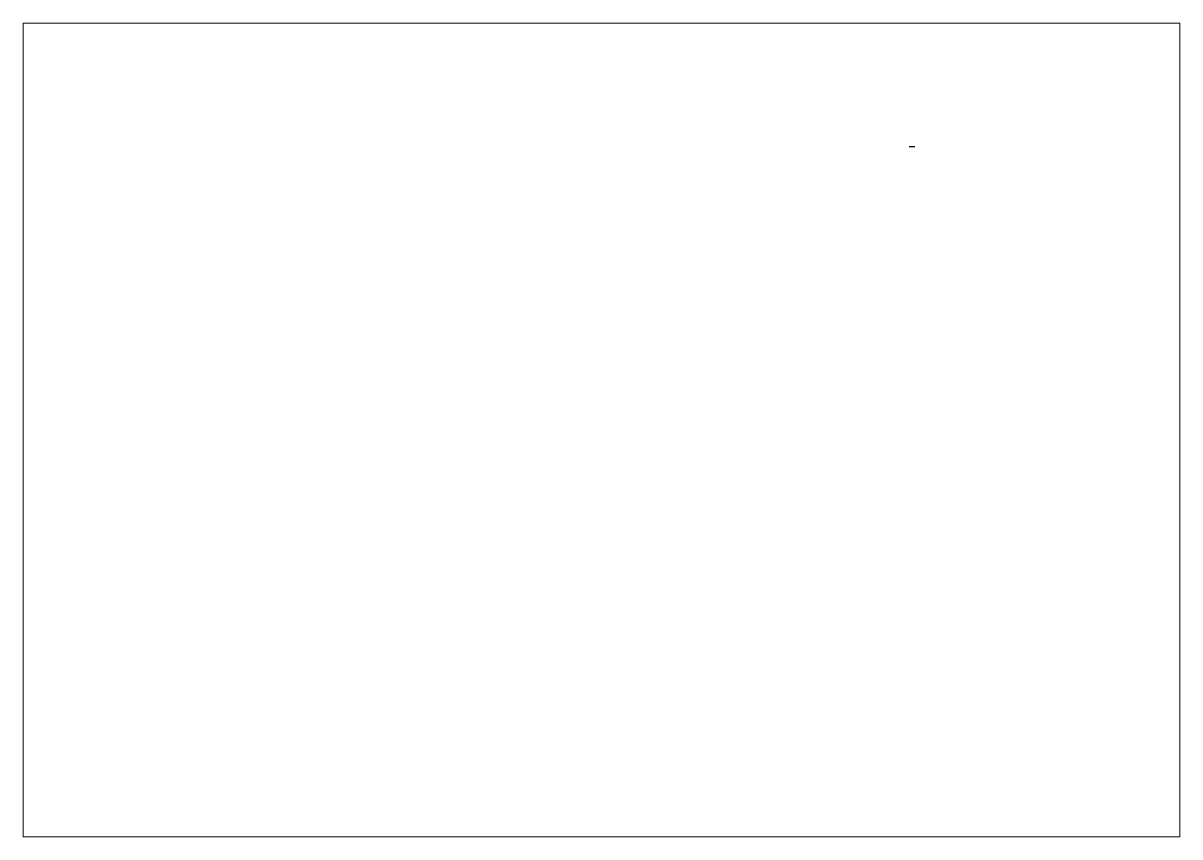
# Paper-space layout '04-01' of a CAD drawing. Extents: x 0 to 835, y 0 to 588.
# The model-space entities are those that its viewports show. They can reach past a viewport. Long polylines and large blocks are cut down to what shows.
import ezdxf

# ---------------------------------------------------------------- set-up
doc = ezdxf.new("R2010")
doc.units = 0
doc.header["$MEASUREMENT"] = 0
for name, color, linetype in [('11', 7, 'CONTINUOUS'), ('云线-1A', 6, 'CONTINUOUS'), ('图层1', 6, 'CONTINUOUS')]:
    doc.layers.add(name, color=color, linetype=linetype)
pattern_1 = [(0, (0, 18.27), (0, 3.175), [])]

msp = doc.modelspace()

# ---------------------------------------------------------------- hatches: boundary and pattern name
at = {"layer": '11', "linetype": 'ByBlock'}
h = msp.add_hatch(dxfattribs=at)
h.set_pattern_fill('LINE', scale=25.4, style=0)
h.set_pattern_definition(pattern_1)
h.paths.add_polyline_path([(1772.69, 526.27), (1770.69, 526.77), (1770.69, 526.27)])
h = msp.add_hatch(dxfattribs=at)
h.set_pattern_fill('LINE', scale=25.4, style=0)
h.set_pattern_definition(pattern_1)
h.paths.add_polyline_path([(1770.69, 526.27), (1770.69, 525.77), (1772.69, 526.27)])
h = msp.add_hatch(dxfattribs=at)
h.set_pattern_fill('LINE', scale=25.4, style=0)
h.set_pattern_definition(pattern_1)
h.paths.add_polyline_path([(1774.69, 526.27), (1774.69, 526.77), (1772.69, 526.27)])
h = msp.add_hatch(dxfattribs=at)
h.set_pattern_fill('LINE', scale=25.4, style=0)
h.set_pattern_definition(pattern_1)
h.paths.add_polyline_path([(1772.69, 526.27), (1774.69, 525.77), (1774.69, 526.27)])

# ---------------------------------------------------------------- linework, layer by layer
at = {"layer": '云线-1A', "color": 1, "lineweight": 35}
msp.add_line((1125.75, -2718.9), (1125.75, 18.8), dxfattribs=at)

psp = doc.layouts.new('04-01')

# ---------------------------------------------------------------- viewports
at = {"layer": '图层1'}
psp.add_viewport(center=(417.32, 293.81), size=(834.64, 587.629), view_center_point=(1546.25, 319.35), view_height=594.0017, dxfattribs=at)

doc.saveas('drawing.dxf')
